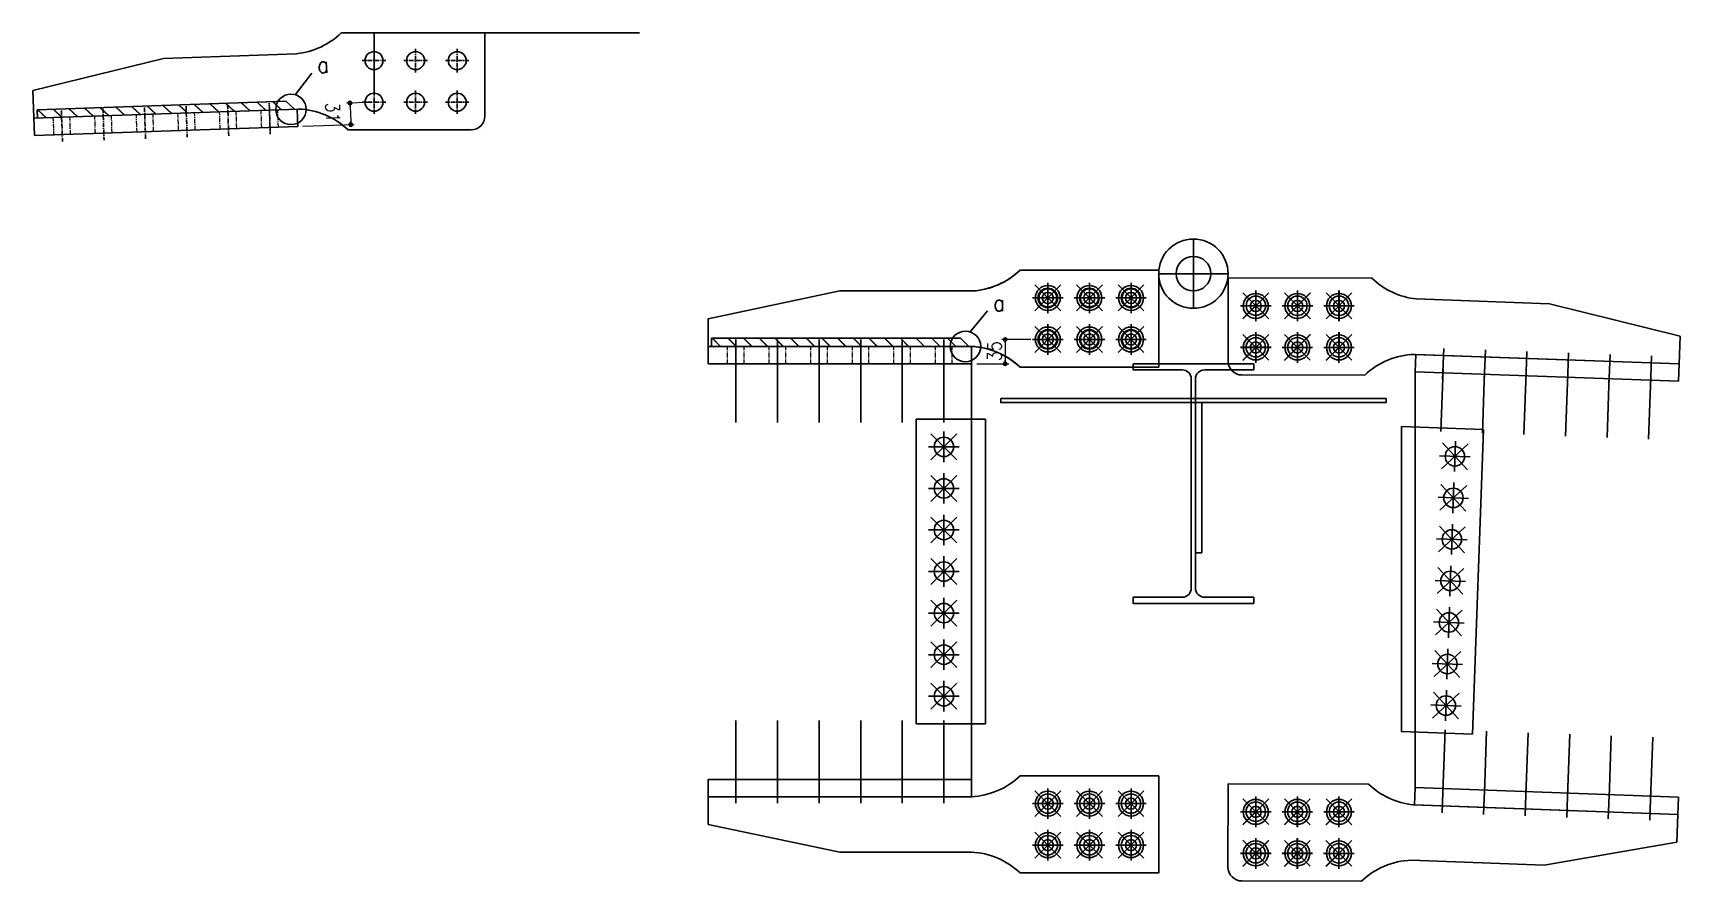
# Model space of a CAD drawing. Extents: x 89504 to 820828, y -112826 to 219894.
# Drawn here: x 807586 to 809962, y -108960 to -107736 of the extents above; entities that cross this region are included whole.
import ezdxf
from ezdxf.enums import TextEntityAlignment as Align

# ---------------------------------------------------------------- set-up
doc = ezdxf.new("R2010")
doc.units = 0
doc.header["$MEASUREMENT"] = 0
for name, pattern in [('CENTER', [2, 1.25, -0.25, 0.25, -0.25]), ('CENTER1', [10, 6.25, -1.25, 1.25, -1.25]), ('DUMMY', [0]), ('HIDDEN', [9.525, 6.35, -3.175])]:
    doc.linetypes.add(name, pattern=pattern)
doc.layers.get('0').update_dxf_attribs({"color": 3, "linetype": 'CONTINUOUS'})
doc.layers.get('Defpoints').update_dxf_attribs({"linetype": 'CONTINUOUS'})
for name, color, linetype in [('00_修正第五回', 2, 'CONTINUOUS'), ('2D_HL_GLN', 6, 'CONTINUOUS'), ('G_--_GLN', 7, 'CONTINUOUS'), ('JO_--_GLN', 7, 'CONTINUOUS'), ('JO_BLT_MRK', 6, 'CONTINUOUS'), ('WCS金物', 30, 'CONTINUOUS'), ('寸法', 4, 'CONTINUOUS'), ('汎用', 3, 'CONTINUOUS'), ('金物', 7, 'CONTINUOUS')]:
    doc.layers.add(name, color=color, linetype=linetype)
doc.layers.add('_1-F_ADDL', color=8, linetype='DUMMY', plot=False)
doc.styles.add('DRACAD', font='txt', dxfattribs={"width": 0.85, "bigfont": 'extfont2'})
doc.styles.add('KANJI', font='simplex.shx', dxfattribs={"width": 0.7, "bigfont": 'extfont2.shx'})
doc.dimstyles.new('S5', dxfattribs={"dimscale": 5, "dimtxt": 4, "dimasz": 1, "dimexe": 1, "dimexo": 1.5, "dimgap": 1, "dimtad": 1, "dimtxsty": 'KANJI', "dimblk": 'ORIGIN', "dimcen": 0, "dimclrd": 256, "dimclre": 256, "dimclrt": 256, "dimadec": 0, "dimazin": 0, "dimtfac": 1, "dimtmove": 2, "dimatfit": 2, "dimfxl": 1, "dimtolj": 2, "dimlwd": 5, "dimlwe": 5, "dimarcsym": 0})

# ---------------------------------------------------------------- blocks, each defined once
blk = doc.blocks.new('_ORIGIN')
at = {"color": 0, "linetype": 'ByBlock'}
blk.add_line((0, 0), (-1, 0), dxfattribs=at)
blk.add_circle((0, 0), 0.5, dxfattribs=at)
blk = doc.blocks.new('*D345')
at = {"layer": 'Defpoints', "color": 0}
for p in [(809033, -108178.2), (808940, -108213.2), (808988.5, -108213.2)]:
    blk.add_point(p, dxfattribs=at)
at = {"layer": '寸法', "lineweight": 5}
for p, q in [((809025.5, -108178.2), (808983.5, -108178.2)), ((808988.5, -108183.2), (808988.5, -108208.2)), ((808947.5, -108213.2), (808993.5, -108213.2))]:
    blk.add_line(p, q, dxfattribs=at)
at = {"layer": '寸法', "lineweight": 5, "xscale": 5, "yscale": 5, "zscale": 5}
for p, rotation in [((808988.5, -108178.2), 90), ((808988.5, -108213.2), 270)]:
    blk.add_blockref('_ORIGIN', p, dxfattribs=dict(at, rotation=rotation))
at = {"layer": '寸法', "insert": (808973.1, -108195), "char_height": 20, "attachment_point": 5, "rotation": 90, "style": 'DRACAD'}
blk.add_mtext('\\A2;35', dxfattribs=at)
blk = doc.blocks.new('*D346')
at = {"layer": 'Defpoints', "color": 0}
for p in [(808077.9, -107835.6), (807967.9, -107870.6), (808044.4, -107868)]:
    blk.add_point(p, dxfattribs=at)
at = {"layer": '寸法', "lineweight": 5}
for p, q in [((808070.4, -107835.9), (808038.3, -107837)), ((808043.5, -107841.8), (808044.3, -107863)), ((807975.4, -107870.4), (808049.4, -107867.8))]:
    blk.add_line(p, q, dxfattribs=at)
at = {"layer": '寸法', "lineweight": 5, "xscale": 5, "yscale": 5, "zscale": 5}
for p, rotation in [((808043.3, -107836.8), 92.00000000000709), ((808044.4, -107868), 272.0000000000071)]:
    blk.add_blockref('_ORIGIN', p, dxfattribs=dict(at, rotation=rotation))
at = {"layer": '寸法', "insert": (808018.4, -107850.6), "char_height": 20, "attachment_point": 5, "rotation": 272, "style": 'DRACAD'}
blk.add_mtext('\\A2;31', dxfattribs=at)

msp = doc.modelspace()

# ---------------------------------------------------------------- hatches: boundary and pattern name
at = {"layer": '金物', "ltscale": 6}
h = msp.add_hatch(dxfattribs=at)
h.set_pattern_fill('JIS_LC_20', color=256, scale=0.8, angle=92)
h.set_pattern_definition([(137, (805791.86, -111002.484), (-10.911974, -11.70166), []), (137, (805791.85, -111002.164), (-10.911974, -11.70166), [])])
h.paths.add_polyline_path([(807771.13299, -107852.48977), (807592.24203, -107858.73678), (807591.82324, -107846.74409), (807770.7142, -107840.49708)])
h.paths.add_polyline_path([(807951.02334, -107846.20786), (807771.13299, -107852.48977), (807770.7142, -107840.49708), (807950.60455, -107834.21517)])
h.paths.add_polyline_path([(807949.02456, -107846.27766), (807950.81394, -107840.21152)], flags=17)
h = msp.add_hatch(dxfattribs=at)
h.set_pattern_fill('JIS_LC_20', color=256, scale=0.8, angle=90)
h.set_pattern_definition([(135, (806656, -111267.17), (-11.31371, -11.31371), []), (135, (806656, -111266.85), (-11.31371, -11.31371), [])])
h.paths.add_polyline_path([(808744, -108188.17001), (808565, -108188.17001), (808565, -108176.17001), (808744, -108176.17001)])
h.paths.add_polyline_path([(808924, -108188.17001), (808744, -108188.17001), (808744, -108176.17001), (808924, -108176.17001)])
h.paths.add_polyline_path([(808922, -108188.17001), (808924, -108182.17001)], flags=17)

# ---------------------------------------------------------------- linework, layer by layer
at = {"layer": '00_修正第五回'}
msp.add_line((808030.74447, -107735.63424), (808460.73823, -107735.63424), dxfattribs=at)
at = {"layer": '2D_HL_GLN'}
for p, q in [((809028, -108118.17001), (809072, -108118.17001)), ((809031.33, -108136.84001), (809068.666, -108099.50401)), ((809050, -108140.17001), (809050, -108096.17001)), ((809088, -108118.17001), (809132, -108118.17001)), ((809091.33, -108136.84001), (809128.666, -108099.50401)), ((809110, -108140.17001), (809110, -108096.17001)), ((809148, -108118.17001), (809192, -108118.17001)), ((809151.33, -108136.84001), (809188.666, -108099.50401)), ((809170, -108140.17001), (809170, -108096.17001)), ((809331.33, -108148.36574), (809368.666, -108111.02974)), ((809350, -108151.69574), (809350, -108107.69574)), ((809391.33, -108148.36574), (809428.666, -108111.02974)), ((809410, -108151.69574), (809410, -108107.69574)), ((809451.33, -108148.36574), (809488.666, -108111.02974)), ((809470, -108151.69574), (809470, -108107.69574)), ((809328, -108129.69574), (809372, -108129.69574)), ((809388, -108129.69574), (809432, -108129.69574)), ((809448, -108129.69574), (809492, -108129.69574)), ((809031.33, -108196.84001), (809068.666, -108159.50401)), ((809050, -108200.17001), (809050, -108156.17001)), ((809091.33, -108196.84001), (809128.666, -108159.50401)), ((809110, -108200.17001), (809110, -108156.17001)), ((809151.33, -108196.84001), (809188.666, -108159.50401)), ((809170, -108200.17001), (809170, -108156.17001)), ((809028, -108178.17001), (809072, -108178.17001)), ((809088, -108178.17001), (809132, -108178.17001)), ((809148, -108178.17001), (809192, -108178.17001)), ((809328, -108189.69574), (809372, -108189.69574)), ((809331.33, -108208.36574), (809368.666, -108171.02974)), ((809350, -108211.69574), (809350, -108167.69574)), ((809388, -108189.69574), (809432, -108189.69574)), ((809391.33, -108208.36574), (809428.666, -108171.02974)), ((809410, -108211.69574), (809410, -108167.69574)), ((809448, -108189.69574), (809492, -108189.69574)), ((809451.33, -108208.36574), (809488.666, -108171.02974)), ((809470, -108211.69574), (809470, -108167.69574)), ((808600, -108208.17001), (808600, -108298.17001)), ((808660, -108208.17001), (808660, -108298.17001)), ((808720, -108208.17001), (808720, -108298.17001)), ((808780, -108208.17001), (808780, -108298.17001)), ((808840, -108208.17001), (808840, -108298.17001)), ((808900, -108208.17001), (808900, -108298.17001)), ((809620.15405, -108221.13876), (809616.91454, -108311.08044)), ((809680.11517, -108223.29843), (809676.87566, -108313.24011)), ((809740.07629, -108225.45811), (809736.83678, -108315.39978)), ((809800.03741, -108227.61778), (809796.7979, -108317.55946)), ((809859.99853, -108229.77745), (809856.75902, -108319.71913)), ((809919.95965, -108231.93713), (809916.72014, -108321.87881)), ((808600, -108818.17001), (808600, -108728.17001)), ((808660, -108818.17001), (808660, -108728.17001)), ((808720, -108818.17001), (808720, -108728.17001)), ((808780, -108818.17001), (808780, -108728.17001)), ((808840, -108818.17001), (808840, -108728.17001)), ((808900, -108818.17001), (808900, -108728.17001)), ((809619.79411, -108831.52134), (809623.03362, -108741.57966)), ((809679.75523, -108833.68101), (809682.99474, -108743.73933)), ((809739.71634, -108835.84069), (809742.95586, -108745.89901)), ((809799.67746, -108838.00036), (809802.91697, -108748.05868)), ((809859.63858, -108840.16003), (809862.87809, -108750.21835)), ((809919.5997, -108842.31971), (809922.83921, -108752.37803)), ((809031.33, -108866.84001), (809068.666, -108829.50401)), ((809050, -108870.17001), (809050, -108826.17001)), ((809091.33, -108866.84001), (809128.666, -108829.50401)), ((809110, -108870.17001), (809110, -108826.17001)), ((809151.33, -108866.84001), (809188.666, -108829.50401)), ((809170, -108870.17001), (809170, -108826.17001)), ((809028, -108848.17001), (809072, -108848.17001)), ((809088, -108848.17001), (809132, -108848.17001)), ((809148, -108848.17001), (809192, -108848.17001)), ((809331.33, -108878.7548), (809368.666, -108841.4188)), ((809350, -108882.0848), (809350, -108838.0848)), ((809391.33, -108878.7548), (809428.666, -108841.4188)), ((809410, -108882.0848), (809410, -108838.0848)), ((809451.33, -108878.7548), (809488.666, -108841.4188)), ((809470, -108882.0848), (809470, -108838.0848)), ((809328, -108860.0848), (809372, -108860.0848)), ((809388, -108860.0848), (809432, -108860.0848)), ((809448, -108860.0848), (809492, -108860.0848)), ((809031.33, -108926.84001), (809068.666, -108889.50401)), ((809050, -108930.17001), (809050, -108886.17001)), ((809091.33, -108926.84001), (809128.666, -108889.50401)), ((809110, -108930.17001), (809110, -108886.17001)), ((809151.33, -108926.84001), (809188.666, -108889.50401)), ((809170, -108930.17001), (809170, -108886.17001)), ((809331.33, -108938.7548), (809368.666, -108901.4188)), ((809350, -108942.0848), (809350, -108898.0848)), ((809391.33, -108938.7548), (809428.666, -108901.4188)), ((809410, -108942.0848), (809410, -108898.0848)), ((809451.33, -108938.7548), (809488.666, -108901.4188)), ((809470, -108942.0848), (809470, -108898.0848)), ((809028, -108908.17001), (809072, -108908.17001)), ((809088, -108908.17001), (809132, -108908.17001)), ((809148, -108908.17001), (809192, -108908.17001)), ((809328, -108920.0848), (809372, -108920.0848)), ((809388, -108920.0848), (809432, -108920.0848)), ((809448, -108920.0848), (809492, -108920.0848))]:
    msp.add_line(p, q, dxfattribs=at)
for centre, radius in [((809050, -108118.17001), 18), ((809050, -108118.17001), 8), ((809110, -108118.17001), 18), ((809110, -108118.17001), 8), ((809170, -108118.17001), 18), ((809170, -108118.17001), 8), ((809350, -108129.69574), 18), ((809410, -108129.69574), 18), ((809470, -108129.69574), 18), ((809350, -108129.69574), 8), ((809410, -108129.69574), 8), ((809470, -108129.69574), 8), ((809050, -108178.17001), 18), ((809110, -108178.17001), 18), ((809170, -108178.17001), 18), ((809050, -108178.17001), 8), ((809110, -108178.17001), 8), ((809170, -108178.17001), 8), ((809350, -108189.69574), 18), ((809350, -108189.69574), 8), ((809410, -108189.69574), 18), ((809410, -108189.69574), 8), ((809470, -108189.69574), 18), ((809470, -108189.69574), 8), ((809050, -108848.17001), 18), ((809110, -108848.17001), 18), ((809170, -108848.17001), 18), ((809050, -108848.17001), 8), ((809110, -108848.17001), 8), ((809170, -108848.17001), 8), ((809350, -108860.0848), 18), ((809350, -108860.0848), 8), ((809410, -108860.0848), 18), ((809410, -108860.0848), 8), ((809470, -108860.0848), 18), ((809470, -108860.0848), 8), ((809050, -108908.17001), 18), ((809050, -108908.17001), 8), ((809110, -108908.17001), 18), ((809110, -108908.17001), 8), ((809170, -108908.17001), 18), ((809170, -108908.17001), 8), ((809350, -108920.0848), 18), ((809410, -108920.0848), 18), ((809470, -108920.0848), 18), ((809350, -108920.0848), 8), ((809410, -108920.0848), 8), ((809470, -108920.0848), 8)]:
    msp.add_circle(centre, radius, dxfattribs=at)
at = {"layer": '_1-F_ADDL'}
msp.add_line((808077.88608, -107818.63424), (808077.88608, -107735.63424), dxfattribs=at)
at = {"layer": 'G_--_GLN'}
for p, q in [((808940, -108232.17001), (808940, -108213.17001)), ((808940, -108794.17001), (808940, -108232.17001)), ((809580, -108243.70806), (809580, -108224.69574)), ((809580, -108243.70806), (809580, -108806.07248)), ((808940, -108813.17001), (808940, -108794.17001)), ((809580, -108825.0848), (809580, -108806.07248))]:
    msp.add_line(p, q, dxfattribs=at)
msp.add_lwpolyline([(809173, -108213.17001), (809173, -108222.17001), (809244, -108222.17001, -0.4142135624), (809257, -108235.17001), (809257, -108537.17001, -0.4142135624), (809244, -108550.17001), (809173, -108550.17001), (809173, -108559.17001), (809347, -108559.17001), (809347, -108550.17001), (809276, -108550.17001, -0.4142135624), (809263, -108537.17001), (809263, -108235.17001, -0.4142135624), (809276, -108222.17001), (809347, -108222.17001), (809347, -108213.17001)], format="xyb", close=True, dxfattribs=at)
at = {"layer": 'JO_--_GLN'}
for p, q in [((808860, -108293.17001), (808960, -108293.17001)), ((808860, -108733.17001), (808860, -108293.17001)), ((808960, -108293.17001), (808960, -108733.17001)), ((809678.66533, -108308.30133), (809560, -108304.02725)), ((809560, -108304.02725), (809560, -108744.31256)), ((809662.82772, -108748.0162), (809678.66533, -108308.30133)), ((808960, -108733.17001), (808860, -108733.17001)), ((809560, -108744.31256), (809662.82772, -108748.0162))]:
    msp.add_line(p, q, dxfattribs=at)
for points in [[(808982, -108263.17001), (808982, -108269.17001), (809538, -108269.17001), (809538, -108263.17001)], [(809272, -108486.17001), (809272, -108269.17001), (809263, -108269.17001), (809263, -108486.17001)]]:
    msp.add_lwpolyline(points, close=True, dxfattribs=at)
at = {"layer": 'JO_BLT_MRK'}
for p, q in [((808918.666, -108314.50401), (808881.33, -108351.84001)), ((808881.332, -108314.50201), (808918.668, -108351.83801)), ((808900, -108355.17001), (808900, -108311.17001)), ((809656.57725, -108328.8536), (809617.92155, -108364.82151)), ((809619.26751, -108327.50778), (809655.23542, -108366.16348)), ((809636.45959, -108368.82137), (809638.04335, -108324.84988)), ((808878, -108333.17001), (808922, -108333.17001)), ((809615.26572, -108346.04375), (809659.23721, -108347.62751)), ((808918.666, -108374.50401), (808881.33, -108411.84001)), ((808881.332, -108374.50201), (808918.668, -108411.83801)), ((808900, -108415.17001), (808900, -108371.17001)), ((808878, -108393.17001), (808922, -108393.17001)), ((809654.41757, -108388.81472), (809615.76187, -108424.78263)), ((809617.10784, -108387.4689), (809653.07575, -108426.12459)), ((809634.29991, -108428.78249), (809635.88367, -108384.811)), ((809613.10605, -108406.00487), (809657.07754, -108407.58863)), ((808918.666, -108434.50401), (808881.33, -108471.84001)), ((808881.332, -108434.50201), (808918.668, -108471.83801)), ((808900, -108475.17001), (808900, -108431.17001)), ((809652.2579, -108448.77584), (809613.6022, -108484.74375)), ((809614.94816, -108447.43002), (809650.91608, -108486.08571)), ((809632.14024, -108488.74361), (809633.724, -108444.77212)), ((808878, -108453.17001), (808922, -108453.17001)), ((809610.94638, -108465.96598), (809654.91786, -108467.54975)), ((808918.666, -108494.50401), (808881.33, -108531.84001)), ((808881.332, -108494.50201), (808918.668, -108531.83801)), ((808900, -108535.17001), (808900, -108491.17001)), ((808878, -108513.17001), (808922, -108513.17001)), ((809650.09823, -108508.73695), (809611.44253, -108544.70487)), ((809612.78849, -108507.39113), (809648.7564, -108546.04683)), ((809629.98057, -108548.70473), (809631.56433, -108504.73324)), ((809608.7867, -108525.9271), (809652.75819, -108527.51086)), ((808918.666, -108554.50401), (808881.33, -108591.84001)), ((808881.332, -108554.50201), (808918.668, -108591.83801)), ((808900, -108595.17001), (808900, -108551.17001)), ((809647.93855, -108568.69807), (809609.28285, -108604.66599)), ((809610.62882, -108567.35225), (809646.59673, -108606.00795)), ((809627.82089, -108608.66585), (809629.40465, -108564.69436)), ((808878, -108573.17001), (808922, -108573.17001)), ((809606.62703, -108585.88822), (809650.59852, -108587.47198)), ((808918.666, -108614.50401), (808881.33, -108651.84001)), ((808881.332, -108614.50201), (808918.668, -108651.83801)), ((808900, -108655.17001), (808900, -108611.17001)), ((808878, -108633.17001), (808922, -108633.17001)), ((809645.77888, -108628.65919), (809607.12318, -108664.62711)), ((809608.46914, -108627.31337), (809644.43706, -108665.96907)), ((809625.66122, -108668.62697), (809627.24498, -108624.65548)), ((809604.46736, -108645.84934), (809648.43884, -108647.4331)), ((808918.666, -108674.50401), (808881.33, -108711.84001)), ((808881.332, -108674.50201), (808918.668, -108711.83801)), ((808900, -108715.17001), (808900, -108671.17001)), ((809643.6192, -108688.62031), (809604.96351, -108724.58822)), ((809606.30947, -108687.27449), (809642.27738, -108725.93019)), ((809623.50155, -108728.58809), (809625.08531, -108684.6166)), ((808878, -108693.17001), (808922, -108693.17001)), ((809602.30768, -108705.81046), (809646.27917, -108707.39422))]:
    msp.add_line(p, q, dxfattribs=at)
for centre in [(808900, -108333.17001), (809637.25147, -108346.83563), (808900, -108393.17001), (809635.09179, -108406.79675), (808900, -108453.17001), (809632.93212, -108466.75786), (808900, -108513.17001), (809630.77245, -108526.71898), (808900, -108573.17001), (809628.61277, -108586.6801), (808900, -108633.17001), (809626.4531, -108646.64122), (808900, -108693.17001), (809624.29343, -108706.60234)]:
    msp.add_circle(centre, 14, dxfattribs=at)
at = {"layer": 'WCS金物', "color": 30}
for p, q in [((809310.14802, -108089.39992), (809310.14802, -108089.39992)), ((809028, -108118.17001), (809072, -108118.17001)), ((809068.666, -108099.50401), (809031.33, -108136.84001)), ((809031.332, -108099.50201), (809068.668, -108136.83801)), ((809050, -108140.17001), (809050, -108096.17001)), ((809088, -108118.17001), (809132, -108118.17001)), ((809128.666, -108099.50401), (809091.33, -108136.84001)), ((809091.332, -108099.50201), (809128.668, -108136.83801)), ((809110, -108140.17001), (809110, -108096.17001)), ((809148, -108118.17001), (809192, -108118.17001)), ((809188.666, -108099.50401), (809151.33, -108136.84001)), ((809151.332, -108099.50201), (809188.668, -108136.83801)), ((809170, -108140.17001), (809170, -108096.17001)), ((809368.7926, -108110.79601), (809331.41574, -108148.0911)), ((809331.45862, -108110.75713), (809368.75371, -108148.13399)), ((809350.08008, -108151.44354), (809350.12826, -108107.44357)), ((809428.79257, -108110.86172), (809391.4157, -108148.15681)), ((809391.45859, -108110.82283), (809428.75368, -108148.1997)), ((809410.08004, -108151.50925), (809410.12822, -108107.50928)), ((809488.79253, -108110.92742), (809451.41567, -108148.22251)), ((809451.45855, -108110.88854), (809488.75364, -108148.2654)), ((809470.08001, -108151.57495), (809470.12819, -108107.57498)), ((809372.10416, -108129.46765), (809328.10418, -108129.41947)), ((809432.10412, -108129.53335), (809388.10415, -108129.48517)), ((809492.10408, -108129.59906), (809448.10411, -108129.55087)), ((809773.65629, -108126.60271), (809773.65629, -108126.60271)), ((809068.666, -108159.50401), (809031.33, -108196.84001)), ((809031.332, -108159.50201), (809068.668, -108196.83801)), ((809050, -108200.17001), (809050, -108156.17001)), ((809128.666, -108159.50401), (809091.33, -108196.84001)), ((809091.332, -108159.50201), (809128.668, -108196.83801)), ((809110, -108200.17001), (809110, -108156.17001)), ((809188.666, -108159.50401), (809151.33, -108196.84001)), ((809151.332, -108159.50201), (809188.668, -108196.83801)), ((809170, -108200.17001), (809170, -108156.17001)), ((809028, -108178.17001), (809072, -108178.17001)), ((809088, -108178.17001), (809132, -108178.17001)), ((809148, -108178.17001), (809192, -108178.17001)), ((809372.03845, -108189.46761), (809328.03848, -108189.41943)), ((809368.7269, -108170.79598), (809331.35003, -108208.09107)), ((809331.39292, -108170.75709), (809368.68801, -108208.13396)), ((809350.01437, -108211.44351), (809350.06256, -108167.44353)), ((809432.03842, -108189.53332), (809388.03844, -108189.48513)), ((809428.72686, -108170.86168), (809391.35, -108208.15677)), ((809391.39288, -108170.8228), (809428.68797, -108208.19966)), ((809410.01434, -108211.50921), (809410.06252, -108167.50924)), ((809492.03838, -108189.59902), (809448.03841, -108189.55084)), ((809488.72682, -108170.92738), (809451.34996, -108208.22248)), ((809451.39284, -108170.8885), (809488.68794, -108208.26536)), ((809470.0143, -108211.57492), (809470.06248, -108167.57494)), ((809962.09339, -108173.41571), (809962.09339, -108173.41571)), ((809580.89986, -108199.71194), (809580.89986, -108199.71194)), ((809960.65362, -108213.38979), (809960.65362, -108213.38979)), ((809309.99474, -108229.39912), (809309.99474, -108229.39912)), ((809068.666, -108866.83601), (809031.33, -108829.50001)), ((809031.332, -108866.83801), (809068.668, -108829.50201)), ((809050, -108826.17001), (809050, -108870.17001)), ((809128.666, -108866.83601), (809091.33, -108829.50001)), ((809091.332, -108866.83801), (809128.668, -108829.50201)), ((809110, -108826.17001), (809110, -108870.17001)), ((809188.666, -108866.83601), (809151.33, -108829.50001)), ((809151.332, -108866.83801), (809188.668, -108829.50201)), ((809170, -108826.17001), (809170, -108870.17001)), ((809309.98174, -108821.20309), (809309.98174, -108821.20309)), ((809310.00566, -108819.78904), (809310.00566, -108819.78904)), ((809510.22533, -108817.56842), (809510.22533, -108817.56842)), ((809028, -108848.17001), (809072, -108848.17001)), ((809088, -108848.17001), (809132, -108848.17001)), ((809148, -108848.17001), (809192, -108848.17001)), ((809331.27535, -108878.47878), (809368.65222, -108841.1837)), ((809368.60932, -108878.52167), (809331.31424, -108841.1448)), ((809349.98588, -108837.83325), (809349.93769, -108881.83323)), ((809391.27531, -108878.5445), (809428.65218, -108841.24942)), ((809428.60929, -108878.58739), (809391.3142, -108841.21052)), ((809409.98584, -108837.89897), (809409.93765, -108881.89894)), ((809451.27528, -108878.61022), (809488.65215, -108841.31513)), ((809488.60925, -108878.65311), (809451.31417, -108841.27624)), ((809469.98581, -108837.96469), (809469.93761, -108881.96466)), ((809577.10143, -108849.99661), (809958.85389, -108863.74653)), ((809579.10014, -108850.0686), (809579.10014, -108850.0686)), ((809958.899, -108853.99283), (809958.899, -108853.99283)), ((809371.96177, -108859.85734), (809327.96179, -108859.80914)), ((809431.96173, -108859.92305), (809387.96176, -108859.87486)), ((809491.9617, -108859.98877), (809447.96172, -108859.94058)), ((809958.85389, -108863.74653), (809958.85389, -108863.74653)), ((809958.85389, -108863.74653), (809958.85389, -108863.74653)), ((809068.666, -108926.83601), (809031.33, -108889.50001)), ((809031.332, -108926.83801), (809068.668, -108889.50201)), ((809050, -108886.17001), (809050, -108930.17001)), ((809128.666, -108926.83601), (809091.33, -108889.50001)), ((809091.332, -108926.83801), (809128.668, -108889.50201)), ((809110, -108886.17001), (809110, -108930.17001)), ((809188.666, -108926.83601), (809151.33, -108889.50001)), ((809151.332, -108926.83801), (809188.668, -108889.50201)), ((809170, -108886.17001), (809170, -108930.17001)), ((809331.20963, -108938.47875), (809368.5865, -108901.18366)), ((809368.54361, -108938.52164), (809331.24852, -108901.14477)), ((809349.92016, -108897.83322), (809349.87197, -108941.83319)), ((809391.2096, -108938.54446), (809428.58647, -108901.24938)), ((809428.54357, -108938.58736), (809391.24849, -108901.21048)), ((809409.92013, -108897.89893), (809409.87193, -108941.89891)), ((809451.20956, -108938.61018), (809488.58643, -108901.3151)), ((809488.54354, -108938.65307), (809451.24845, -108901.2762)), ((809469.92009, -108897.96465), (809469.8719, -108941.96462)), ((809028, -108908.17001), (809072, -108908.17001)), ((809088, -108908.17001), (809132, -108908.17001)), ((809148, -108908.17001), (809192, -108908.17001)), ((809371.89605, -108919.8573), (809327.89608, -108919.80911)), ((809431.89602, -108919.92302), (809387.89604, -108919.87482)), ((809491.89598, -108919.98873), (809447.89601, -108919.94054)), ((809957.41411, -108903.72061), (809766.09745, -108936.85572)), ((809957.41411, -108903.72061), (809957.41411, -108903.72061)), ((809957.41411, -108903.72061), (809957.41411, -108903.72061)), ((809574.22187, -108929.94477), (809766.09745, -108936.85572)), ((809766.09745, -108936.85572), (809766.09745, -108936.85572)), ((809766.09745, -108936.85572), (809766.09745, -108936.85572)), ((809766.09745, -108936.85572), (809766.09745, -108936.85572)), ((809329.15451, -108959.79802), (809329.15451, -108959.79802))]:
    msp.add_line(p, q, dxfattribs=at)
at = {"layer": 'WCS金物', "color": 30, "linetype": 'Continuous'}
for p, q in [((808600, -108222.67001), (808600, -108178.67001)), ((808660, -108222.67001), (808660, -108178.67001)), ((808720, -108222.67001), (808720, -108178.67001)), ((808780, -108222.67001), (808780, -108178.67001)), ((808840, -108222.67001), (808840, -108178.67001)), ((808900, -108222.67001), (808900, -108178.67001)), ((809621.23388, -108191.15819), (809619.61414, -108236.12903)), ((809681.195, -108193.31785), (809679.57526, -108238.28869)), ((809741.15612, -108195.47751), (809739.53638, -108240.44835)), ((809801.11724, -108197.63718), (809799.49749, -108242.60802)), ((809861.07836, -108199.79684), (809859.45861, -108244.76768)), ((809921.03948, -108201.9565), (809919.41973, -108246.92734)), ((808600, -108803.67001), (808600, -108847.67001)), ((808660, -108803.67001), (808660, -108847.67001)), ((808720, -108803.67001), (808720, -108847.67001)), ((808780, -108803.67001), (808780, -108847.67001)), ((808840, -108803.67001), (808840, -108847.67001)), ((808900, -108803.67001), (808900, -108847.67001)), ((809618.71427, -108861.5019), (809620.33402, -108816.53106)), ((809678.67539, -108863.66157), (809680.29514, -108818.69073)), ((809738.63651, -108865.82125), (809740.25626, -108820.85041)), ((809798.59763, -108867.98092), (809800.21738, -108823.01008)), ((809858.55875, -108870.14059), (809860.1785, -108825.16975)), ((809918.51987, -108872.30027), (809920.13962, -108827.32943))]:
    msp.add_line(p, q, dxfattribs=at)
at = {"layer": 'WCS金物', "color": 30, "linetype": 'HIDDEN'}
for p, q in [((808600, -108222.67001), (808600, -108178.67001)), ((808660, -108222.67001), (808660, -108178.67001)), ((808720, -108222.67001), (808720, -108178.67001)), ((808780, -108222.67001), (808780, -108178.67001)), ((808840, -108222.67001), (808840, -108178.67001)), ((808900, -108222.67001), (808900, -108178.67001)), ((808600, -108803.67001), (808600, -108847.67001)), ((808660, -108803.67001), (808660, -108847.67001)), ((808720, -108803.67001), (808720, -108847.67001)), ((808780, -108803.67001), (808780, -108847.67001)), ((808840, -108803.67001), (808840, -108847.67001)), ((808900, -108803.67001), (808900, -108847.67001))]:
    msp.add_line(p, q, dxfattribs=at)
at = {"layer": 'WCS金物', "color": 30, "linetype": 'Continuous'}
for points in [[(809210, -108218.17001), (809010, -108218.17001, 0.1786072852), (808940, -108188.17001), (808560, -108188.17001), (808560, -108148.17001), (808750, -108108.17001), (808940, -108108.17001, 0.1786072852), (809010, -108078.17001), (809210, -108078.17001)], [(809210, -108808.17001), (809010, -108808.17001, -0.1786072852), (808940, -108838.17001), (808560, -108838.17001), (808560, -108878.17001), (808750, -108918.17001), (808940, -108918.17001, -0.1786072852), (809010, -108948.17001), (809210, -108948.17001)]]:
    msp.add_lwpolyline(points, format="xyb", close=True, dxfattribs=at)
at = {"layer": 'WCS金物', "color": 30}
msp.add_lwpolyline([(809578.90115, -108199.63995), (809960.65362, -108213.38979), (809962.09339, -108173.41571), (809773.65629, -108126.60271), (809581.7807, -108119.69179, -0.1661810807), (809517.28965, -108089.62679), (809310.14802, -108089.39992), (809310.01661, -108209.39995, 0.4142135624), (809329.99487, -108229.42184), (809507.19274, -108229.61528, -0.182524218)], format="xyb", close=True, dxfattribs=at)
at = {"layer": 'WCS金物', "color": 30, "linetype": 'Continuous'}
for points in [[(808940, -108188.17001), (808940, -108213.17001), (808560, -108213.17001), (808560, -108188.17001)], [(808940, -108838.17001), (808940, -108813.17001), (808560, -108813.17001), (808560, -108838.17001)]]:
    msp.add_lwpolyline(points, close=True, dxfattribs=at)
at = {"layer": 'WCS金物', "color": 30}
for points in [[(809580, -108224.69574), (809959.75376, -108238.37359), (809960.65362, -108213.38979), (809580.89986, -108199.71194)], [(809959.75375, -108838.76273), (809580, -108825.0848), (809579.10014, -108850.0686), (809958.85389, -108863.74653)]]:
    msp.add_lwpolyline(points, close=True, dxfattribs=at)
for points in [[(809309.87423, -108939.78907), (809310.00566, -108819.78904), (809512.69298, -108820.01182, 0.1659120631), (809577.10137, -108849.99742), (809958.85389, -108863.74653), (809957.41411, -108903.72061), (809766.09745, -108936.85572), (809574.22187, -108929.94477, 0.1827947522), (809502.43001, -108960), (809329.15451, -108959.79802)], [(809309.87441, -108939.78907, 0.4142135624), (809329.85248, -108959.81097)]]:
    msp.add_lwpolyline(points, format="xyb", dxfattribs=at)
for centre in [(809050, -108118.17001), (809110, -108118.17001), (809170, -108118.17001), (809350.10417, -108129.44356), (809410.10413, -108129.50926), (809470.1041, -108129.57497), (809050, -108178.17001), (809110, -108178.17001), (809170, -108178.17001), (809350.03846, -108189.44352), (809410.03843, -108189.50923), (809470.03839, -108189.57493), (809050, -108848.17001), (809110, -108848.17001), (809170, -108848.17001), (809349.96178, -108859.83324), (809409.96175, -108859.89896), (809469.96171, -108859.96467), (809050, -108908.17001), (809110, -108908.17001), (809170, -108908.17001), (809349.89607, -108919.8332), (809409.89603, -108919.89892), (809469.89599, -108919.96464)]:
    msp.add_circle(centre, 14, dxfattribs=at)
at = {"layer": '寸法', "linetype": 'CENTER', "ltscale": 5}
for p, q in [((808077.88608, -107758.63424), (808077.88608, -107792.63424)), ((808137.88608, -107758.63424), (808137.88608, -107792.63424)), ((808197.88608, -107758.63424), (808197.88608, -107792.63424)), ((808094.88608, -107775.63424), (808060.88608, -107775.63424)), ((808094.88608, -107775.63424), (808060.88608, -107775.63424)), ((808154.88608, -107775.63424), (808120.88608, -107775.63424)), ((808214.88608, -107775.63424), (808180.88608, -107775.63424)), ((808077.88608, -107818.63424), (808077.88608, -107852.63424)), ((808137.88608, -107818.63424), (808137.88608, -107852.63424)), ((808197.88608, -107818.63424), (808197.88608, -107852.63424)), ((808094.88608, -107835.63424), (808060.88608, -107835.63424)), ((808154.88608, -107835.63424), (808120.88608, -107835.63424)), ((808214.88608, -107835.63424), (808180.88608, -107835.63424))]:
    msp.add_line(p, q, dxfattribs=at)
at = {"layer": '寸法', "ltscale": 4}
for p, q in [((807964.39143, -107824.83139), (807988.35259, -107793.58896)), ((808938.10597, -108167.2731), (808963.14288, -108136.88594))]:
    msp.add_line(p, q, dxfattribs=at)
at = {"layer": '寸法', "linetype": 'CENTER1'}
for p, q in [((807626.87172, -107847.52139), (807628.4422, -107892.49398)), ((807686.83517, -107845.42742), (807688.40564, -107890.40001)), ((807746.79862, -107843.33345), (807748.36909, -107888.30604)), ((807806.76207, -107841.23948), (807808.33254, -107886.21207)), ((807866.72552, -107839.14551), (807868.29599, -107884.1181)), ((809067, -108118.17001), (809033, -108118.17001)), ((809050, -108101.17001), (809050, -108135.17001)), ((809127, -108118.17001), (809093, -108118.17001)), ((809110, -108101.17001), (809110, -108135.17001)), ((809187, -108118.17001), (809153, -108118.17001)), ((809170, -108101.17001), (809170, -108135.17001)), ((809050, -108195.17001), (809050, -108161.17001)), ((809110, -108195.17001), (809110, -108161.17001)), ((809170, -108195.17001), (809170, -108161.17001)), ((808600, -108178.17001), (808600, -108223.17001)), ((808660, -108178.17001), (808660, -108223.17001)), ((808720, -108178.17001), (808720, -108223.17001)), ((808780, -108178.17001), (808780, -108223.17001)), ((808840, -108178.17001), (808840, -108223.17001)), ((808900, -108178.17001), (808900, -108223.17001)), ((809067, -108178.17001), (809033, -108178.17001)), ((809127, -108178.17001), (809093, -108178.17001)), ((809187, -108178.17001), (809153, -108178.17001))]:
    msp.add_line(p, q, dxfattribs=at)
at = {"layer": '寸法', "linetype": 'CENTER1', "ltscale": 0.3}
msp.add_line((807926.68897, -107837.05154), (807928.25944, -107882.02413), dxfattribs=at)
at = {"layer": '寸法', "linetype": 'Continuous'}
for centre in [(807958.11902, -107845.96007), (808931.1, -108188.17001)]:
    msp.add_circle(centre, 22.04007, dxfattribs=at)
at = {"layer": '汎用'}
for p, q in [((809260, -108133.17001), (809260, -108033.17001)), ((809210, -108083.17001), (809310, -108083.17001))]:
    msp.add_line(p, q, dxfattribs=at)
for radius in [50, 25]:
    msp.add_circle((809260, -108083.17001), radius, dxfattribs=at)
at = {"layer": '金物'}
for p, q in [((808237.88608, -107735.63424), (808030.74447, -107735.63424)), ((808237.88608, -107855.63432), (808237.88608, -107735.63424)), ((808237.88608, -107735.63424), (808237.88608, -107735.63424)), ((807585.8491, -107818.93564), (807774.33738, -107772.32911)), ((807585.8491, -107818.93564), (807774.33738, -107772.32911)), ((807774.33738, -107772.32911), (807966.22042, -107765.6284)), ((807774.33738, -107772.32911), (807774.33738, -107772.32911)), ((807588.11757, -107883.89605), (807585.8491, -107818.93564)), ((807585.8491, -107818.93564), (807585.8491, -107818.93564)), ((807969.01238, -107845.57967), (807587.24508, -107858.91128)), ((807950.60455, -107834.21517), (807591.82324, -107846.74409)), ((807967.01359, -107845.64947), (807967.01359, -107845.64947)), ((807967.01359, -107845.64947), (807967.88608, -107870.63424)), ((807587.24508, -107858.91128), (807587.24508, -107858.91128)), ((807967.88608, -107870.63424), (807588.11757, -107883.89605)), ((807967.88608, -107870.63424), (807967.88608, -107870.63424)), ((807967.88608, -107870.63424), (807967.88608, -107870.63424)), ((808040.68785, -107875.63424), (808217.88608, -107875.63424)), ((808237.88608, -107875.63424), (808237.88608, -107875.63424)), ((807588.11757, -107883.89605), (807588.11757, -107883.89605)), ((808560, -108148.17001), (808750, -108108.17001)), ((808924, -108176.17001), (808565, -108176.17001))]:
    msp.add_line(p, q, dxfattribs=at)
at = {"layer": '金物', "lineweight": 18}
for p, q in [((807966.22042, -107765.6284), (807774.33738, -107772.32911)), ((807585.8491, -107818.93564), (807587.24508, -107858.91128)), ((807969.01238, -107845.57967), (807587.24508, -107858.91128)), ((807967.88608, -107870.63424), (807967.01359, -107845.64947)), ((807587.24508, -107858.91128), (807588.11757, -107883.89605)), ((807588.11757, -107883.89605), (807967.88608, -107870.63424)), ((809210, -108078.17001), (809010, -108078.17001)), ((809210, -108218.17001), (809210, -108078.17001)), ((808942, -108108.17001), (808750, -108108.17001)), ((808560, -108148.17001), (808560, -108188.17001)), ((808560, -108188.17001), (808560, -108213.17001)), ((808942, -108188.17001), (808560, -108188.17001)), ((808940, -108213.17001), (808940, -108188.17001)), ((808560, -108213.17001), (808940, -108213.17001)), ((809210, -108218.17001), (809010, -108218.17001))]:
    msp.add_line(p, q, dxfattribs=at)
at = {"layer": '金物', "linetype": 'Continuous'}
for p, q in [((807591.82324, -107846.74409), (807592.24203, -107858.73678)), ((807950.60455, -107834.21517), (807963.01603, -107845.78907)), ((808565, -108176.17001), (808565, -108188.17001)), ((808924, -108176.17001), (808936, -108188.17001))]:
    msp.add_line(p, q, dxfattribs=at)
at = {"layer": '金物', "linetype": 'CENTER1', "lineweight": 18}
for p, q in [((807640.08589, -107882.08127), (807639.2134, -107857.0965)), ((807676.06396, -107880.82489), (807675.19147, -107855.84012)), ((807700.04934, -107879.98731), (807699.17685, -107855.00253)), ((807736.02741, -107878.73092), (807735.15492, -107853.74615)), ((807760.01279, -107877.89334), (807759.1403, -107852.90856)), ((807795.99086, -107876.63695), (807795.11837, -107851.65218)), ((807819.97624, -107875.79937), (807819.10375, -107850.81459)), ((807855.95431, -107874.54298), (807855.08182, -107849.55821)), ((807879.93969, -107873.7054), (807879.0672, -107848.72062)), ((807915.91776, -107872.44901), (807915.04527, -107847.46424)), ((807939.90314, -107871.61143), (807939.03065, -107846.62666)), ((807616.10051, -107882.91886), (807615.22802, -107857.93409)), ((808588, -108213.17001), (808588, -108188.17001)), ((808612, -108213.17001), (808612, -108188.17001)), ((808648, -108213.17001), (808648, -108188.17001)), ((808672, -108213.17001), (808672, -108188.17001)), ((808708, -108213.17001), (808708, -108188.17001)), ((808732, -108213.17001), (808732, -108188.17001)), ((808768, -108213.17001), (808768, -108188.17001)), ((808792, -108213.17001), (808792, -108188.17001)), ((808828, -108213.17001), (808828, -108188.17001)), ((808852, -108213.17001), (808852, -108188.17001)), ((808888, -108213.17001), (808888, -108188.17001)), ((808912, -108213.17001), (808912, -108188.17001))]:
    msp.add_line(p, q, dxfattribs=at)
at = {"layer": '金物'}
for centre in [(808077.88608, -107775.63424), (808137.88608, -107775.63424), (808197.88608, -107775.63424), (808077.88608, -107835.63424), (808137.88608, -107835.63424), (808197.88608, -107835.63424), (809050, -108118.17001), (809110, -108118.17001), (809170, -108118.17001), (809050, -108178.17001), (809110, -108178.17001), (809170, -108178.17001)]:
    msp.add_circle(centre, 13, dxfattribs=at)
at = {"layer": '金物', "ltscale": 2}
for centre, start, end in [((807954.60593, -107656.24329), 276.06094121, 313.80201103), ((807965.05651, -107955.50852), 46.56291361, 87.93905879), ((808934.21008, -107998.44619), 274.06094121, 313.55094581), ((808934.21008, -108297.89383), 46.44905419, 85.93905879)]:
    msp.add_arc(centre, 110, start, end, dxfattribs=at)
at = {"layer": '金物', "linetype": 'Continuous'}
msp.add_arc((808217.88608, -107855.63424), 20, 270, 0, dxfattribs=at)

# ---------------------------------------------------------------- texts
at = {"layer": '寸法', "ltscale": 4, "style": 'DRACAD', "width": 0.85}
msp.add_text('a', height=24, rotation=2, dxfattribs=at).set_placement((808012.68042, -107781.2325), align=Align.MIDDLE_RIGHT)
msp.add_text('a', height=24, dxfattribs=at).set_placement((808987.88712, -108125.38603), align=Align.MIDDLE_RIGHT)

# ---------------------------------------------------------------- dimensions: what is measured, and where the dimension line sits
at = {"layer": '寸法'}
dim = msp.add_linear_dim(base=(808044.43193, -107867.9612), p1=(808077.88608, -107835.63424), p2=(807967.88608, -107870.63424), angle=92, text='31', dimstyle='S5', override={"dimtxsty": 'DRACAD'}, dxfattribs=at)
dim.commit()
dim.dimension.update_dxf_attribs({"geometry": '*D346', "text_midpoint": (808018.40404, -107850.5927), "dimtype": 160})
dim = msp.add_linear_dim(base=(808988.50895, -108213.17001), p1=(809033, -108178.17001), p2=(808940, -108213.17001), angle=90, dimstyle='S5', override={"dimtxsty": 'DRACAD'}, dxfattribs=at)
dim.commit()
dim.dimension.update_dxf_attribs({"geometry": '*D345', "text_midpoint": (808973.07057, -108194.98678), "dimtype": 160})

doc.saveas('drawing.dxf')
